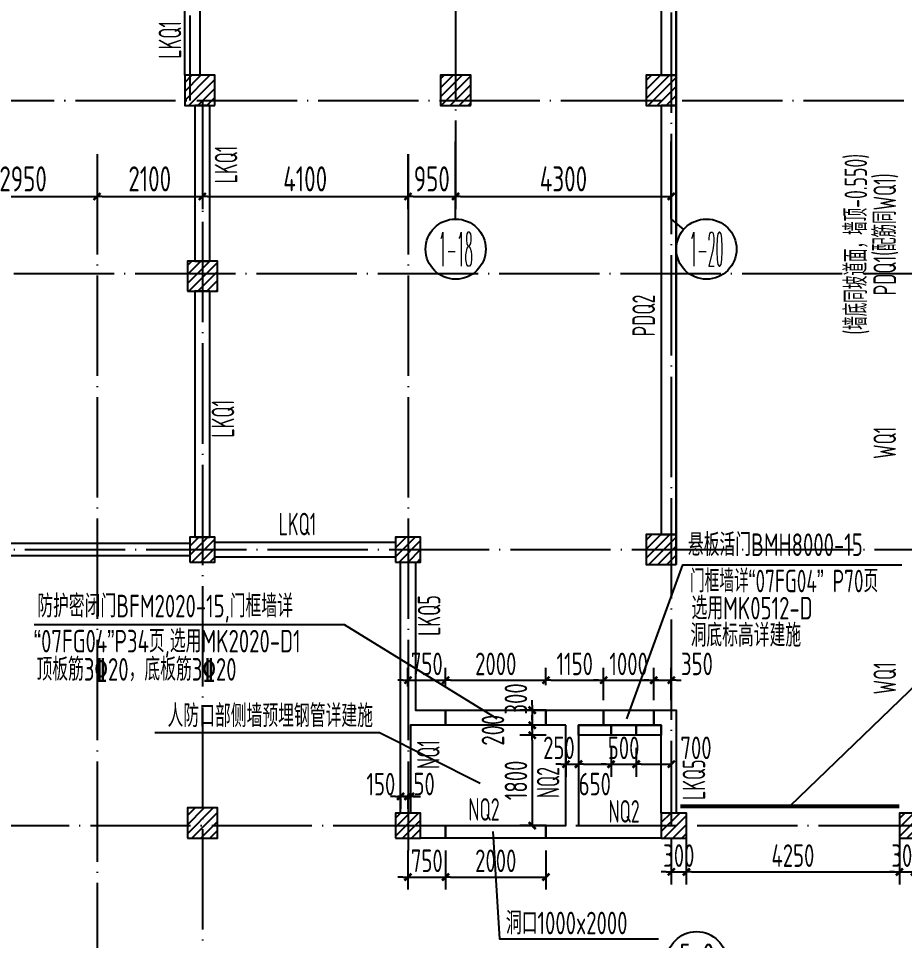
# Model space of a CAD drawing. Header units: millimetres. Extents: x 156735 to 386235, y 467499 to 703525.
# Drawn here: x 341178 to 358848, y 632703 to 651078 of the extents above; entities that cross this region are included whole.
import ezdxf
from ezdxf.enums import TextEntityAlignment as Align

# ---------------------------------------------------------------- set-up
doc = ezdxf.new("R2010")
doc.units = ezdxf.units.MM
doc.header["$LTSCALE"] = 100
doc.header["$PDMODE"] = 35
doc.header["$PDSIZE"] = 200
doc.linetypes.add('3', pattern=[5, 3, -2])
doc.linetypes.add('DOTE', pattern=[2.42, 2, -0.2, 0.02, -0.2])
for name, color, linetype in [('B-TEXT', 7, 'Continuous'), ('COLU', 7, 'Continuous'), ('colu-主楼', 7, 'Continuous'), ('h斜线-主楼', 7, 'Continuous'), ('h斜线-柱', 7, 'Continuous'), ('Q-AXIS', 3, 'Continuous'), ('Q-DIM', 4, 'Continuous'), ('Q-dote', 253, 'DOTE'), ('Q-TEXT', 2, 'Continuous'), ('Q-门框', 6, 'Continuous'), ('WALL', 3, 'Continuous')]:
    doc.layers.add(name, color=color, linetype=linetype)
doc.styles.add('_TCH_AXIS', font='COMPLEX', dxfattribs={"bigfont": 'GBCBIG'})
doc.styles.add('COMPLEX', font='tssdeng.shx', dxfattribs={"width": 0.7, "bigfont": 'tssdchn.shx'})
doc.styles.add('TSSD_Dimension', font='Tssdeng.shx', dxfattribs={"width": 0.7, "bigfont": 'hztxt.shx'})
doc.styles.add('TSSD_REIN', font='Tssdeng.shx', dxfattribs={"width": 0.7, "bigfont": 'hztxt.shx'})
doc.dimstyles.new('TSSD_100_100$0', dxfattribs={"dimtxt": 300, "dimasz": 100, "dimexe": 250, "dimexo": 250, "dimgap": 100, "dimtad": 1, "dimdec": 0, "dimzin": 0, "dimdsep": 46, "dimtxsty": 'TSSD_Dimension', "dimblk": '_tsdbk', "dimblk1": '_tsdbk', "dimblk2": '_tsdbk', "dimsah": 1, "dimcen": 0, "dimclrt": 7, "dimadec": 0, "dimazin": 0, "dimtfac": 1, "dimtdec": 0, "dimtix": 1, "dimtmove": 2, "dimatfit": 3, "dimldrblk": '_tsdbk', "dimfxl": 1, "dimtolj": 1, "dimtzin": 0, "dimarcsym": 0})
pattern_1 = [(45, (-467527.32, -323147.44), (-89.802561, 89.802561), [])]

# ---------------------------------------------------------------- blocks, each defined once
blk = doc.blocks.new('_AXISO')
blk.add_circle((0, 0), 0.5)
at = {"layer": 'B-TEXT', "style": 'COMPLEX', "width": 1.450893}
blk.add_attdef('A', text='', height=0.56, dxfattribs=at).set_placement((0.249375, -0.28), (0.749375, -0.28), align=Align.FIT)
blk = doc.blocks.new('_tsdbk')
blk.add_line((-1, 0), (0, 0))
at = {"const_width": 0.5}
blk.add_lwpolyline([(-0.7, -0.7), (0.7, 0.7)], dxfattribs=at)
blk = doc.blocks.new('*D659')
at = {"layer": 'Defpoints', "color": 0}
for p in [(349896, 648623), (354196, 648623), (354196, 647531)]:
    blk.add_point(p, dxfattribs=at)
at = {"layer": 'Q-AXIS', "color": 0, "lineweight": -2}
for p, q in [((349896, 648373), (349896, 647281)), ((354196, 648373), (354196, 647281)), ((349996, 647531), (354096, 647531))]:
    blk.add_line(p, q, dxfattribs=at)
at = {"layer": 'Q-AXIS', "color": 0, "lineweight": -2, "xscale": 100, "yscale": 100, "zscale": 100, "rotation": 180}
blk.add_blockref('_tsdbk', (349896, 647531), dxfattribs=at)
at = {"layer": 'Q-AXIS', "color": 0, "lineweight": -2, "xscale": 100, "yscale": 100, "zscale": 100}
blk.add_blockref('_tsdbk', (354196, 647531), dxfattribs=at)
at = {"layer": 'Q-AXIS', "color": 7, "insert": (352046, 647881), "char_height": 500, "attachment_point": 5, "style": 'TSSD_Dimension'}
blk.add_mtext('\\A1;4300', dxfattribs=at)
blk = doc.blocks.new('*D661')
at = {"layer": 'Defpoints', "color": 0}
for p in [(342746, 648623), (344846, 648623), (344846, 647531)]:
    blk.add_point(p, dxfattribs=at)
at = {"layer": 'Q-AXIS', "color": 0, "lineweight": -2}
for p, q in [((342746, 648373), (342746, 647281)), ((344846, 648373), (344846, 647281)), ((342846, 647531), (344746, 647531))]:
    blk.add_line(p, q, dxfattribs=at)
at = {"layer": 'Q-AXIS', "color": 0, "lineweight": -2, "xscale": 100, "yscale": 100, "zscale": 100, "rotation": 180}
blk.add_blockref('_tsdbk', (342746, 647531), dxfattribs=at)
at = {"layer": 'Q-AXIS', "color": 0, "lineweight": -2, "xscale": 100, "yscale": 100, "zscale": 100}
blk.add_blockref('_tsdbk', (344846, 647531), dxfattribs=at)
at = {"layer": 'Q-AXIS', "color": 7, "insert": (343796, 647881), "char_height": 500, "attachment_point": 5, "style": 'TSSD_Dimension'}
blk.add_mtext('\\A1;2100', dxfattribs=at)
blk = doc.blocks.new('*D662')
at = {"layer": 'Defpoints', "color": 0}
for p in [(339796, 648623), (342746, 648623), (342746, 647531)]:
    blk.add_point(p, dxfattribs=at)
at = {"layer": 'Q-AXIS', "color": 0, "lineweight": -2}
for p, q in [((339796, 648373), (339796, 647281)), ((342746, 648373), (342746, 647281)), ((339896, 647531), (342646, 647531))]:
    blk.add_line(p, q, dxfattribs=at)
at = {"layer": 'Q-AXIS', "color": 0, "lineweight": -2, "xscale": 100, "yscale": 100, "zscale": 100, "rotation": 180}
blk.add_blockref('_tsdbk', (339796, 647531), dxfattribs=at)
at = {"layer": 'Q-AXIS', "color": 0, "lineweight": -2, "xscale": 100, "yscale": 100, "zscale": 100}
blk.add_blockref('_tsdbk', (342746, 647531), dxfattribs=at)
at = {"layer": 'Q-AXIS', "color": 7, "insert": (341271, 647881), "char_height": 500, "attachment_point": 5, "style": 'TSSD_Dimension'}
blk.add_mtext('\\A1;2950', dxfattribs=at)
blk = doc.blocks.new('*D664')
at = {"layer": 'Defpoints', "color": 0}
for p in [(344846, 648623), (348946, 648623), (348946, 647531)]:
    blk.add_point(p, dxfattribs=at)
at = {"layer": 'Q-AXIS', "color": 0, "lineweight": -2}
for p, q in [((344846, 648373), (344846, 647281)), ((348946, 648373), (348946, 647281)), ((344946, 647531), (348846, 647531))]:
    blk.add_line(p, q, dxfattribs=at)
at = {"layer": 'Q-AXIS', "color": 0, "lineweight": -2, "xscale": 100, "yscale": 100, "zscale": 100, "rotation": 180}
blk.add_blockref('_tsdbk', (344846, 647531), dxfattribs=at)
at = {"layer": 'Q-AXIS', "color": 0, "lineweight": -2, "xscale": 100, "yscale": 100, "zscale": 100}
blk.add_blockref('_tsdbk', (348946, 647531), dxfattribs=at)
at = {"layer": 'Q-AXIS', "color": 7, "insert": (346896, 647881), "char_height": 500, "attachment_point": 5, "style": 'TSSD_Dimension'}
blk.add_mtext('\\A1;4100', dxfattribs=at)
blk = doc.blocks.new('*D665')
at = {"layer": 'Defpoints', "color": 0}
for p in [(348946, 648623), (349896, 648623), (349896, 647531)]:
    blk.add_point(p, dxfattribs=at)
at = {"layer": 'Q-AXIS', "color": 0, "lineweight": -2}
for p, q in [((348946, 648373), (348946, 647281)), ((349896, 648373), (349896, 647281)), ((349046, 647531), (349796, 647531))]:
    blk.add_line(p, q, dxfattribs=at)
at = {"layer": 'Q-AXIS', "color": 0, "lineweight": -2, "xscale": 100, "yscale": 100, "zscale": 100, "rotation": 180}
blk.add_blockref('_tsdbk', (348946, 647531), dxfattribs=at)
at = {"layer": 'Q-AXIS', "color": 0, "lineweight": -2, "xscale": 100, "yscale": 100, "zscale": 100}
blk.add_blockref('_tsdbk', (349896, 647531), dxfattribs=at)
at = {"layer": 'Q-AXIS', "color": 7, "insert": (349421, 647881), "char_height": 500, "attachment_point": 5, "style": 'TSSD_Dimension'}
blk.add_mtext('\\A1;950', dxfattribs=at)
blk = doc.blocks.new('*D935')
at = {"layer": 'Defpoints', "color": 0}
for p in [(349696, 637891), (348946, 637519), (349696, 637519)]:
    blk.add_point(p, dxfattribs=at)
at = {"layer": 'Q-DIM', "color": 0, "lineweight": -2}
for p, q in [((348946, 637769), (348946, 638141)), ((349696, 637769), (349696, 638141)), ((348846, 637891), (348746, 637891)), ((348946, 637891), (349696, 637891)), ((349796, 637891), (349896, 637891))]:
    blk.add_line(p, q, dxfattribs=at)
at = {"layer": 'Q-DIM', "color": 0, "lineweight": -2, "xscale": 100, "yscale": 100, "zscale": 100}
blk.add_blockref('_tsdbk', (348946, 637891), dxfattribs=at)
at = {"layer": 'Q-DIM', "color": 0, "lineweight": -2, "xscale": 100, "yscale": 100, "zscale": 100, "rotation": 180}
blk.add_blockref('_tsdbk', (349696, 637891), dxfattribs=at)
at = {"layer": 'Q-DIM', "color": 7, "insert": (349321, 638216), "char_height": 450, "attachment_point": 5, "style": 'TSSD_Dimension'}
blk.add_mtext('\\A1;750', dxfattribs=at)
blk = doc.blocks.new('*D936')
at = {"layer": 'Defpoints', "color": 0}
for p in [(351696, 637891), (349696, 637519), (351696, 637545)]:
    blk.add_point(p, dxfattribs=at)
at = {"layer": 'Q-DIM', "color": 0, "lineweight": -2}
for p, q in [((349696, 637769), (349696, 638141)), ((351696, 637795), (351696, 638141)), ((349796, 637891), (351596, 637891))]:
    blk.add_line(p, q, dxfattribs=at)
at = {"layer": 'Q-DIM', "color": 0, "lineweight": -2, "xscale": 100, "yscale": 100, "zscale": 100, "rotation": 180}
blk.add_blockref('_tsdbk', (349696, 637891), dxfattribs=at)
at = {"layer": 'Q-DIM', "color": 0, "lineweight": -2, "xscale": 100, "yscale": 100, "zscale": 100}
blk.add_blockref('_tsdbk', (351696, 637891), dxfattribs=at)
at = {"layer": 'Q-DIM', "color": 7, "insert": (350696, 638216), "char_height": 450, "attachment_point": 5, "style": 'TSSD_Dimension'}
blk.add_mtext('\\A1;2000', dxfattribs=at)
blk = doc.blocks.new('*D937')
at = {"layer": 'Defpoints', "color": 0}
for p in [(352846, 637891), (351696, 637545), (352846, 637295)]:
    blk.add_point(p, dxfattribs=at)
at = {"layer": 'Q-DIM', "color": 0, "lineweight": -2}
for p, q in [((351696, 637795), (351696, 638141)), ((352846, 637545), (352846, 638141)), ((351796, 637891), (352746, 637891))]:
    blk.add_line(p, q, dxfattribs=at)
at = {"layer": 'Q-DIM', "color": 0, "lineweight": -2, "xscale": 100, "yscale": 100, "zscale": 100, "rotation": 180}
blk.add_blockref('_tsdbk', (351696, 637891), dxfattribs=at)
at = {"layer": 'Q-DIM', "color": 0, "lineweight": -2, "xscale": 100, "yscale": 100, "zscale": 100}
blk.add_blockref('_tsdbk', (352846, 637891), dxfattribs=at)
at = {"layer": 'Q-DIM', "color": 7, "insert": (352271, 638216), "char_height": 450, "attachment_point": 5, "style": 'TSSD_Dimension'}
blk.add_mtext('\\A1;1150', dxfattribs=at)
blk = doc.blocks.new('*D938')
at = {"layer": 'Defpoints', "color": 0}
for p in [(353846, 637891), (352846, 637245), (353846, 637245)]:
    blk.add_point(p, dxfattribs=at)
at = {"layer": 'Q-DIM', "color": 0, "lineweight": -2}
for p, q in [((352846, 637495), (352846, 638141)), ((353846, 637495), (353846, 638141)), ((352746, 637891), (352646, 637891)), ((352846, 637891), (353846, 637891)), ((353946, 637891), (354046, 637891))]:
    blk.add_line(p, q, dxfattribs=at)
at = {"layer": 'Q-DIM', "color": 0, "lineweight": -2, "xscale": 100, "yscale": 100, "zscale": 100}
blk.add_blockref('_tsdbk', (352846, 637891), dxfattribs=at)
at = {"layer": 'Q-DIM', "color": 0, "lineweight": -2, "xscale": 100, "yscale": 100, "zscale": 100, "rotation": 180}
blk.add_blockref('_tsdbk', (353846, 637891), dxfattribs=at)
at = {"layer": 'Q-DIM', "color": 7, "insert": (353346, 638216), "char_height": 450, "attachment_point": 5, "style": 'TSSD_Dimension'}
blk.add_mtext('\\A1;1000', dxfattribs=at)
blk = doc.blocks.new('*D939')
at = {"layer": 'Defpoints', "color": 0}
for p in [(354196, 637891), (353846, 637245), (354196, 637245)]:
    blk.add_point(p, dxfattribs=at)
at = {"layer": 'Q-DIM', "color": 0, "lineweight": -2}
for p, q in [((353846, 637495), (353846, 638141)), ((354196, 637495), (354196, 638141)), ((353746, 637891), (353646, 637891)), ((353846, 637891), (354196, 637891)), ((354296, 637891), (354396, 637891))]:
    blk.add_line(p, q, dxfattribs=at)
at = {"layer": 'Q-DIM', "color": 0, "lineweight": -2, "xscale": 100, "yscale": 100, "zscale": 100}
blk.add_blockref('_tsdbk', (353846, 637891), dxfattribs=at)
at = {"layer": 'Q-DIM', "color": 0, "lineweight": -2, "xscale": 100, "yscale": 100, "zscale": 100, "rotation": 180}
blk.add_blockref('_tsdbk', (354196, 637891), dxfattribs=at)
at = {"layer": 'Q-DIM', "color": 7, "insert": (354708, 638216), "char_height": 450, "attachment_point": 5, "style": 'TSSD_Dimension'}
blk.add_mtext('\\A1;350', dxfattribs=at)
blk = doc.blocks.new('*D940')
at = {"layer": 'Defpoints', "color": 0}
for p in [(352096, 636764), (352346, 636764), (352346, 636218)]:
    blk.add_point(p, dxfattribs=at)
at = {"layer": 'Q-DIM', "color": 0, "lineweight": -2}
for p, q in [((352096, 636514), (352096, 635968)), ((352346, 636514), (352346, 635968)), ((351996, 636218), (351896, 636218)), ((352096, 636218), (352346, 636218)), ((352446, 636218), (352546, 636218))]:
    blk.add_line(p, q, dxfattribs=at)
at = {"layer": 'Q-DIM', "color": 0, "lineweight": -2, "xscale": 100, "yscale": 100, "zscale": 100}
blk.add_blockref('_tsdbk', (352096, 636218), dxfattribs=at)
at = {"layer": 'Q-DIM', "color": 0, "lineweight": -2, "xscale": 100, "yscale": 100, "zscale": 100, "rotation": 180}
blk.add_blockref('_tsdbk', (352346, 636218), dxfattribs=at)
at = {"layer": 'Q-DIM', "color": 7, "insert": (351956, 636543), "char_height": 450, "attachment_point": 5, "style": 'TSSD_Dimension'}
blk.add_mtext('\\A1;250', dxfattribs=at)
blk = doc.blocks.new('*D941')
at = {"layer": 'Defpoints', "color": 0}
for p in [(352346, 636764), (352996, 636795), (352996, 636218)]:
    blk.add_point(p, dxfattribs=at)
at = {"layer": 'Q-DIM', "color": 0, "lineweight": -2}
for p, q in [((352996, 636545), (352996, 635968)), ((352346, 636514), (352346, 635968)), ((352446, 636218), (352896, 636218))]:
    blk.add_line(p, q, dxfattribs=at)
at = {"layer": 'Q-DIM', "color": 0, "lineweight": -2, "xscale": 100, "yscale": 100, "zscale": 100, "rotation": 180}
blk.add_blockref('_tsdbk', (352346, 636218), dxfattribs=at)
at = {"layer": 'Q-DIM', "color": 0, "lineweight": -2, "xscale": 100, "yscale": 100, "zscale": 100}
blk.add_blockref('_tsdbk', (352996, 636218), dxfattribs=at)
at = {"layer": 'Q-DIM', "color": 7, "insert": (352671, 635821), "char_height": 450, "attachment_point": 5, "style": 'TSSD_Dimension'}
blk.add_mtext('\\A1;650', dxfattribs=at)
blk = doc.blocks.new('*D942')
at = {"layer": 'Defpoints', "color": 0}
for p in [(352996, 636795), (353496, 636795), (353496, 636218)]:
    blk.add_point(p, dxfattribs=at)
at = {"layer": 'Q-DIM', "color": 0, "lineweight": -2}
for p, q in [((352996, 636545), (352996, 635968)), ((353496, 636545), (353496, 635968)), ((352896, 636218), (352796, 636218)), ((352996, 636218), (353496, 636218)), ((353596, 636218), (353696, 636218))]:
    blk.add_line(p, q, dxfattribs=at)
at = {"layer": 'Q-DIM', "color": 0, "lineweight": -2, "xscale": 100, "yscale": 100, "zscale": 100}
blk.add_blockref('_tsdbk', (352996, 636218), dxfattribs=at)
at = {"layer": 'Q-DIM', "color": 0, "lineweight": -2, "xscale": 100, "yscale": 100, "zscale": 100, "rotation": 180}
blk.add_blockref('_tsdbk', (353496, 636218), dxfattribs=at)
at = {"layer": 'Q-DIM', "color": 7, "insert": (353246, 636543), "char_height": 450, "attachment_point": 5, "style": 'TSSD_Dimension'}
blk.add_mtext('\\A1;500', dxfattribs=at)
blk = doc.blocks.new('*D943')
at = {"layer": 'Defpoints', "color": 0}
for p in [(353496, 636795), (354196, 636795), (354196, 636218)]:
    blk.add_point(p, dxfattribs=at)
at = {"layer": 'Q-DIM', "color": 0, "lineweight": -2}
for p, q in [((353496, 636545), (353496, 635968)), ((354196, 636545), (354196, 635968)), ((353596, 636218), (354096, 636218))]:
    blk.add_line(p, q, dxfattribs=at)
at = {"layer": 'Q-DIM', "color": 0, "lineweight": -2, "xscale": 100, "yscale": 100, "zscale": 100, "rotation": 180}
blk.add_blockref('_tsdbk', (353496, 636218), dxfattribs=at)
at = {"layer": 'Q-DIM', "color": 0, "lineweight": -2, "xscale": 100, "yscale": 100, "zscale": 100}
blk.add_blockref('_tsdbk', (354196, 636218), dxfattribs=at)
at = {"layer": 'Q-DIM', "color": 7, "insert": (354689, 636543), "char_height": 450, "attachment_point": 5, "style": 'TSSD_Dimension'}
blk.add_mtext('\\A1;700', dxfattribs=at)
blk = doc.blocks.new('*D944')
at = {"layer": 'Defpoints', "color": 0}
for p in [(348946, 634745), (349696, 634745), (349696, 633968)]:
    blk.add_point(p, dxfattribs=at)
at = {"layer": 'Q-DIM', "color": 0, "lineweight": -2}
for p, q in [((348946, 634495), (348946, 633718)), ((349696, 634495), (349696, 633718)), ((348846, 633968), (348746, 633968)), ((348946, 633968), (349696, 633968)), ((349796, 633968), (349896, 633968))]:
    blk.add_line(p, q, dxfattribs=at)
at = {"layer": 'Q-DIM', "color": 0, "lineweight": -2, "xscale": 100, "yscale": 100, "zscale": 100}
blk.add_blockref('_tsdbk', (348946, 633968), dxfattribs=at)
at = {"layer": 'Q-DIM', "color": 0, "lineweight": -2, "xscale": 100, "yscale": 100, "zscale": 100, "rotation": 180}
blk.add_blockref('_tsdbk', (349696, 633968), dxfattribs=at)
at = {"layer": 'Q-DIM', "color": 7, "insert": (349321, 634293), "char_height": 450, "attachment_point": 5, "style": 'TSSD_Dimension'}
blk.add_mtext('\\A1;750', dxfattribs=at)
blk = doc.blocks.new('*D945')
at = {"layer": 'Defpoints', "color": 0}
for p in [(349696, 634745), (351696, 634745), (351696, 633968)]:
    blk.add_point(p, dxfattribs=at)
at = {"layer": 'Q-DIM', "color": 0, "lineweight": -2}
for p, q in [((349696, 634495), (349696, 633718)), ((351696, 634495), (351696, 633718)), ((349796, 633968), (351596, 633968))]:
    blk.add_line(p, q, dxfattribs=at)
at = {"layer": 'Q-DIM', "color": 0, "lineweight": -2, "xscale": 100, "yscale": 100, "zscale": 100, "rotation": 180}
blk.add_blockref('_tsdbk', (349696, 633968), dxfattribs=at)
at = {"layer": 'Q-DIM', "color": 0, "lineweight": -2, "xscale": 100, "yscale": 100, "zscale": 100}
blk.add_blockref('_tsdbk', (351696, 633968), dxfattribs=at)
at = {"layer": 'Q-DIM', "color": 7, "insert": (350696, 634293), "char_height": 450, "attachment_point": 5, "style": 'TSSD_Dimension'}
blk.add_mtext('\\A1;2000', dxfattribs=at)
blk = doc.blocks.new('*D951')
at = {"layer": 'Defpoints', "color": 0}
for p in [(354196, 634995), (354496, 634995), (354496, 634071)]:
    blk.add_point(p, dxfattribs=at)
at = {"layer": 'Q-DIM', "color": 0, "lineweight": -2}
for p, q in [((354196, 634745), (354196, 633821)), ((354496, 634745), (354496, 633821)), ((354096, 634071), (353996, 634071)), ((354196, 634071), (354496, 634071)), ((354596, 634071), (354696, 634071))]:
    blk.add_line(p, q, dxfattribs=at)
at = {"layer": 'Q-DIM', "color": 0, "lineweight": -2, "xscale": 100, "yscale": 100, "zscale": 100}
blk.add_blockref('_tsdbk', (354196, 634071), dxfattribs=at)
at = {"layer": 'Q-DIM', "color": 0, "lineweight": -2, "xscale": 100, "yscale": 100, "zscale": 100, "rotation": 180}
blk.add_blockref('_tsdbk', (354496, 634071), dxfattribs=at)
at = {"layer": 'Q-DIM', "color": 7, "insert": (354346, 634396), "char_height": 450, "attachment_point": 5, "style": 'TSSD_Dimension'}
blk.add_mtext('\\A1;300', dxfattribs=at)
blk = doc.blocks.new('*D952')
at = {"layer": 'Defpoints', "color": 0}
for p in [(354496, 634995), (358746, 634995), (358746, 634071)]:
    blk.add_point(p, dxfattribs=at)
at = {"layer": 'Q-DIM', "color": 0, "lineweight": -2}
for p, q in [((354496, 634745), (354496, 633821)), ((358746, 634745), (358746, 633821)), ((354596, 634071), (358646, 634071))]:
    blk.add_line(p, q, dxfattribs=at)
at = {"layer": 'Q-DIM', "color": 0, "lineweight": -2, "xscale": 100, "yscale": 100, "zscale": 100, "rotation": 180}
blk.add_blockref('_tsdbk', (354496, 634071), dxfattribs=at)
at = {"layer": 'Q-DIM', "color": 0, "lineweight": -2, "xscale": 100, "yscale": 100, "zscale": 100}
blk.add_blockref('_tsdbk', (358746, 634071), dxfattribs=at)
at = {"layer": 'Q-DIM', "color": 7, "insert": (356621, 634396), "char_height": 450, "attachment_point": 5, "style": 'TSSD_Dimension'}
blk.add_mtext('\\A1;4250', dxfattribs=at)
blk = doc.blocks.new('*D953')
at = {"layer": 'Defpoints', "color": 0}
for p in [(358746, 634995), (359046, 634995), (359046, 634071)]:
    blk.add_point(p, dxfattribs=at)
at = {"layer": 'Q-DIM', "color": 0, "lineweight": -2}
for p, q in [((358746, 634745), (358746, 633821)), ((359046, 634745), (359046, 633821)), ((358646, 634071), (358546, 634071)), ((358746, 634071), (359046, 634071)), ((359146, 634071), (359246, 634071))]:
    blk.add_line(p, q, dxfattribs=at)
at = {"layer": 'Q-DIM', "color": 0, "lineweight": -2, "xscale": 100, "yscale": 100, "zscale": 100}
blk.add_blockref('_tsdbk', (358746, 634071), dxfattribs=at)
at = {"layer": 'Q-DIM', "color": 0, "lineweight": -2, "xscale": 100, "yscale": 100, "zscale": 100, "rotation": 180}
blk.add_blockref('_tsdbk', (359046, 634071), dxfattribs=at)
at = {"layer": 'Q-DIM', "color": 7, "insert": (358896, 634396), "char_height": 450, "attachment_point": 5, "style": 'TSSD_Dimension'}
blk.add_mtext('\\A1;300', dxfattribs=at)
blk = doc.blocks.new('*D961')
at = {"layer": 'Defpoints', "color": 0}
for p in [(351948, 637295), (351423, 636995), (351948, 636995)]:
    blk.add_point(p, dxfattribs=at)
at = {"layer": 'Q-DIM', "color": 0, "lineweight": -2}
for p, q in [((351423, 637395), (351423, 637495)), ((351698, 637295), (351173, 637295)), ((351423, 637295), (351423, 636995)), ((351698, 636995), (351173, 636995)), ((351423, 636895), (351423, 636795))]:
    blk.add_line(p, q, dxfattribs=at)
at = {"layer": 'Q-DIM', "color": 0, "lineweight": -2, "xscale": 100, "yscale": 100, "zscale": 100}
for p, rotation in [((351423, 637295), 270), ((351423, 636995), 90)]:
    blk.add_blockref('_tsdbk', p, dxfattribs=dict(at, rotation=rotation))
at = {"layer": 'Q-DIM', "color": 7, "insert": (351098, 637518), "char_height": 450, "attachment_point": 5, "rotation": 90, "style": 'TSSD_Dimension'}
blk.add_mtext('\\A1;300', dxfattribs=at)
blk = doc.blocks.new('*D962')
at = {"layer": 'Defpoints', "color": 0}
for p in [(351948, 636995), (351423, 636795), (351948, 636795)]:
    blk.add_point(p, dxfattribs=at)
at = {"layer": 'Q-DIM', "color": 0, "lineweight": -2}
for p, q in [((351423, 637095), (351423, 637195)), ((351698, 636995), (351173, 636995)), ((351423, 636995), (351423, 636795)), ((351698, 636795), (351173, 636795)), ((351423, 636695), (351423, 636595))]:
    blk.add_line(p, q, dxfattribs=at)
at = {"layer": 'Q-DIM', "color": 0, "lineweight": -2, "xscale": 100, "yscale": 100, "zscale": 100}
for p, rotation in [((351423, 636995), 270), ((351423, 636795), 90)]:
    blk.add_blockref('_tsdbk', p, dxfattribs=dict(at, rotation=rotation))
at = {"layer": 'Q-DIM', "color": 7, "insert": (350640, 636895), "char_height": 450, "attachment_point": 5, "rotation": 90, "style": 'TSSD_Dimension'}
blk.add_mtext('\\A1;200', dxfattribs=at)
blk = doc.blocks.new('*D963')
at = {"layer": 'Defpoints', "color": 0}
for p in [(351948, 636795), (351423, 634995), (351948, 634995)]:
    blk.add_point(p, dxfattribs=at)
at = {"layer": 'Q-DIM', "color": 0, "lineweight": -2}
for p, q in [((351698, 636795), (351173, 636795)), ((351423, 636695), (351423, 635095)), ((351698, 634995), (351173, 634995))]:
    blk.add_line(p, q, dxfattribs=at)
at = {"layer": 'Q-DIM', "color": 0, "lineweight": -2, "xscale": 100, "yscale": 100, "zscale": 100}
for p, rotation in [((351423, 636795), 90), ((351423, 634995), 270)]:
    blk.add_blockref('_tsdbk', p, dxfattribs=dict(at, rotation=rotation))
at = {"layer": 'Q-DIM', "color": 7, "insert": (351098, 635895), "char_height": 450, "attachment_point": 5, "rotation": 90, "style": 'TSSD_Dimension'}
blk.add_mtext('\\A1;1800', dxfattribs=at)
blk = doc.blocks.new('*D966')
at = {"layer": 'Defpoints', "color": 0}
for p in [(348796, 635863), (348946, 635863), (348796, 635575)]:
    blk.add_point(p, dxfattribs=at)
at = {"layer": 'Q-DIM', "color": 0, "lineweight": -2}
for p, q in [((348796, 635613), (348796, 635325)), ((348946, 635613), (348946, 635325)), ((348696, 635575), (348596, 635575)), ((348946, 635575), (348796, 635575)), ((349046, 635575), (349146, 635575))]:
    blk.add_line(p, q, dxfattribs=at)
at = {"layer": 'Q-DIM', "color": 0, "lineweight": -2, "xscale": 100, "yscale": 100, "zscale": 100}
blk.add_blockref('_tsdbk', (348796, 635575), dxfattribs=at)
at = {"layer": 'Q-DIM', "color": 0, "lineweight": -2, "xscale": 100, "yscale": 100, "zscale": 100, "rotation": 180}
blk.add_blockref('_tsdbk', (348946, 635575), dxfattribs=at)
at = {"layer": 'Q-DIM', "color": 7, "insert": (348405, 635819), "char_height": 450, "attachment_point": 5, "style": 'TSSD_Dimension'}
blk.add_mtext('\\A1;150', dxfattribs=at)
blk = doc.blocks.new('*D967')
at = {"layer": 'Defpoints', "color": 0}
for p in [(348946, 635863), (348996, 635863), (348996, 635575)]:
    blk.add_point(p, dxfattribs=at)
at = {"layer": 'Q-DIM', "color": 0, "lineweight": -2}
for p, q in [((348946, 635613), (348946, 635325)), ((348996, 635613), (348996, 635325)), ((348846, 635575), (348746, 635575)), ((348946, 635575), (348996, 635575)), ((349096, 635575), (349196, 635575))]:
    blk.add_line(p, q, dxfattribs=at)
at = {"layer": 'Q-DIM', "color": 0, "lineweight": -2, "xscale": 100, "yscale": 100, "zscale": 100}
blk.add_blockref('_tsdbk', (348946, 635575), dxfattribs=at)
at = {"layer": 'Q-DIM', "color": 0, "lineweight": -2, "xscale": 100, "yscale": 100, "zscale": 100, "rotation": 180}
blk.add_blockref('_tsdbk', (348996, 635575), dxfattribs=at)
at = {"layer": 'Q-DIM', "color": 7, "insert": (349268, 635822), "char_height": 450, "attachment_point": 5, "style": 'TSSD_Dimension'}
blk.add_mtext('\\A1;50', dxfattribs=at)

msp = doc.modelspace()

# ---------------------------------------------------------------- hatches: boundary and pattern name
at = {"layer": 'h斜线-主楼'}
h = msp.add_hatch(dxfattribs=at)
h.set_pattern_fill('ANSI31', color=256, scale=40, style=0)
h.set_pattern_definition(pattern_1)
h.paths.add_polyline_path([(345096.5, 649344.7), (345096.5, 649944.7), (344496.5, 649944.7), (344496.5, 649344.7)])
h = msp.add_hatch(dxfattribs=at)
h.set_pattern_fill('ANSI31', color=256, scale=40, style=0)
h.set_pattern_definition(pattern_1)
h.paths.add_polyline_path([(350196.5, 649344.7), (350196.5, 649944.7), (349596.5, 649944.7), (349596.5, 649344.7)])
h = msp.add_hatch(dxfattribs=at)
h.set_pattern_fill('ANSI31', color=256, scale=40, style=0)
h.set_pattern_definition(pattern_1)
h.paths.add_polyline_path([(354296.5, 649344.7), (354296.5, 649944.7), (353696.5, 649944.7), (353696.5, 649344.7)])
at = {"layer": 'h斜线-柱'}
h = msp.add_hatch(dxfattribs=at)
h.set_pattern_fill('ANSI31', color=256, scale=40, style=0)
h.set_pattern_definition([(45, (-443527.32, -329247.44), (-89.802561, 89.802561), [])])
h.paths.add_polyline_path([(344546.5, 645644.7), (345146.5, 645644.7), (345146.5, 646244.7), (344546.5, 646244.7)])
h = msp.add_hatch(dxfattribs=at)
h.set_pattern_fill('ANSI31', color=256, scale=40, style=0)
h.set_pattern_definition(pattern_1)
h.paths.add_polyline_path([(344596.5, 640244.7), (345096.5, 640244.7), (345096.5, 640744.7), (344596.5, 640744.7)])
h = msp.add_hatch(dxfattribs=at)
h.set_pattern_fill('ANSI31', color=256, scale=40, style=0)
h.set_pattern_definition(pattern_1)
h.paths.add_polyline_path([(348696.5, 640244.7), (349196.5, 640244.7), (349196.5, 640744.7), (348696.5, 640744.7)])
h = msp.add_hatch(dxfattribs=at)
h.set_pattern_fill('ANSI31', color=256, scale=40, style=0)
h.set_pattern_definition(pattern_1)
h.paths.add_polyline_path([(354296.5, 640194.7), (354296.5, 640794.7), (353696.5, 640794.7), (353696.5, 640194.7)])
h = msp.add_hatch(dxfattribs=at)
h.set_pattern_fill('ANSI31', color=256, scale=40, style=0)
h.set_pattern_definition([(45, (-443527.32, -323147.44), (-89.802561, 89.802561), [])])
h.paths.add_polyline_path([(344546.5, 634744.7), (345146.5, 634744.7), (345146.5, 635344.7), (344546.5, 635344.7)])
h = msp.add_hatch(dxfattribs=at)
h.set_pattern_fill('ANSI31', color=256, scale=40, style=0)
h.set_pattern_definition(pattern_1)
h.paths.add_polyline_path([(348696.5, 634744.7), (349196.5, 634744.7), (349196.5, 635244.7), (348696.5, 635244.7)])
h = msp.add_hatch(dxfattribs=at)
h.set_pattern_fill('ANSI31', color=256, scale=40, style=0)
h.set_pattern_definition(pattern_1)
h.paths.add_polyline_path([(353996.5, 634744.7), (354496.5, 634744.7), (354496.5, 635244.7), (353996.5, 635244.7)])
h = msp.add_hatch(dxfattribs=at)
h.set_pattern_fill('ANSI31', color=256, scale=40, style=0)
h.set_pattern_definition(pattern_1)
h.paths.add_polyline_path([(358746.5, 634744.7), (359246.5, 634744.7), (359246.5, 635244.7), (358746.5, 635244.7)])

# ---------------------------------------------------------------- linework, layer by layer
at = {"color": 3, "lineweight": 30}
msp.add_lwpolyline([(354296.5, 661044.7), (354296.5, 640194.7)], dxfattribs=at)
at = {"layer": 'COLU'}
for points in [[(344546.5, 645644.7), (345146.5, 645644.7), (345146.5, 646244.7), (344546.5, 646244.7)], [(344596.5, 640244.7), (345096.5, 640244.7), (345096.5, 640744.7), (344596.5, 640744.7)], [(348696.5, 640244.7), (349196.5, 640244.7), (349196.5, 640744.7), (348696.5, 640744.7)], [(354296.5, 640194.7), (354296.5, 640794.7), (353696.5, 640794.7), (353696.5, 640194.7)], [(344546.5, 634744.7), (345146.5, 634744.7), (345146.5, 635344.7), (344546.5, 635344.7)], [(348696.5, 634744.7), (349196.5, 634744.7), (349196.5, 635244.7), (348696.5, 635244.7)], [(353996.5, 634744.7), (354496.5, 634744.7), (354496.5, 635244.7), (353996.5, 635244.7)], [(358746.5, 634744.7), (359246.5, 634744.7), (359246.5, 635244.7), (358746.5, 635244.7)]]:
    msp.add_lwpolyline(points, close=True, dxfattribs=at)
at = {"layer": 'colu-主楼'}
for points in [[(345096.5, 649344.7), (345096.5, 649944.7), (344496.5, 649944.7), (344496.5, 649344.7)], [(350196.5, 649344.7), (350196.5, 649944.7), (349596.5, 649944.7), (349596.5, 649344.7)], [(354296.5, 649344.7), (354296.5, 649944.7), (353696.5, 649944.7), (353696.5, 649344.7)]]:
    msp.add_lwpolyline(points, close=True, dxfattribs=at)
at = {"layer": 'Q-AXIS'}
for p, q in [((349896.5, 647081.7), (349896.5, 648623.3)), ((354196.5, 647081.7), (354196.5, 648623.3)), ((354196.5, 647081.7), (354440.9, 646872.1))]:
    msp.add_line(p, q, dxfattribs=at)
at = {"layer": 'Q-dote', "ltscale": 10}
for p, q in [((354196.5, 677819.9), (354196.5, 634994.7)), ((344596.5, 672917.5), (344596.5, 649444.7)), ((349896.5, 661144.7), (349896.5, 648373.3)), ((301173.2, 649444.7), (366857.1, 649444.7)), ((301173.2, 649444.7), (366857.1, 649444.7)), ((344846.5, 649444.7), (344846.5, 606494.7)), ((342746.5, 648373.3), (342746.5, 617994.7)), ((348946.5, 648373.3), (348946.5, 634494.7)), ((191046.5, 645994.7), (366607.1, 645994.7)), ((191267.2, 640494.7), (366607.1, 640494.7)), ((236131.7, 634994.7), (366607.1, 634994.7))]:
    msp.add_line(p, q, dxfattribs=at)
at = {"layer": 'Q-TEXT'}
msp.add_line((359704.7, 638412.4), (356559.7, 635378.2), dxfattribs=at)
for points in [[(353311.4, 637120.2), (354425.3, 640192.9), (358790.5, 640192.9)], [(341489, 638998), (347671.6, 638998), (350715.4, 637130.6)], [(353943.9, 632731), (350774.2, 632731), (350645.4, 634873.6)]]:
    msp.add_lwpolyline(points, dxfattribs=at)
at = {"layer": 'Q-TEXT', "color": 3}
msp.add_lwpolyline([(350388.3, 635832.4), (348375, 636843.9), (343895.8, 636843.9)], dxfattribs=at)
at = {"layer": 'Q-TEXT', "linetype": '3', "const_width": 80}
msp.add_lwpolyline([(358743.5, 635378.2), (354375.8, 635378.2)], dxfattribs=at)
at = {"layer": 'Q-门框'}
for points in [[(349696.5, 637294.7), (351696.5, 637294.7), (351696.5, 636994.7), (349696.5, 636994.7)], [(352846.5, 637294.7), (353846.5, 637294.7), (353846.5, 636994.7), (352846.5, 636994.7)], [(352996.5, 636994.7), (353496.5, 636994.7), (353496.5, 636794.7), (352996.5, 636794.7)], [(349696.5, 634994.7), (351696.5, 634994.7), (351696.5, 634744.7), (349696.5, 634744.7)]]:
    msp.add_lwpolyline(points, close=True, dxfattribs=at)
at = {"layer": 'WALL'}
for points in [[(354296.5, 655944.7), (353996.5, 655944.7), (353996.5, 649944.7), (354296.5, 649944.7)], [(344996.5, 649344.7), (344696.5, 649344.7), (344696.5, 646244.7), (344996.5, 646244.7)], [(354296.5, 649344.7), (353996.5, 649344.7), (353996.5, 640794.7), (354296.5, 640794.7)], [(344996.5, 645644.7), (344696.5, 645644.7), (344696.5, 640744.7), (344996.5, 640744.7)], [(337146.5, 640619.7), (344596.5, 640619.7), (344596.5, 640369.7), (337146.5, 640369.7)], [(345096.5, 640644.7), (348696.5, 640644.7), (348696.5, 640344.7), (345096.5, 640344.7)], [(348796.5, 640244.7), (349096.5, 640244.7), (349096.5, 637294.7), (349696.5, 637294.7), (349696.5, 636994.7), (348996.5, 636994.7), (348996.5, 635244.7), (348796.5, 635244.7)], [(352096.5, 636994.7), (351696.5, 636994.7), (351696.5, 637294.7), (352846.5, 637294.7), (352846.5, 636994.7), (352346.5, 636994.7), (352346.5, 634994.7), (353996.5, 634994.7), (353996.5, 634744.7), (351696.5, 634744.7), (351696.5, 634994.7), (352096.5, 634994.7)], [(352996.5, 636794.7), (352346.5, 636794.7), (352346.5, 636994.7), (352996.5, 636994.7)], [(353496.5, 636994.7), (353996.5, 636994.7), (353996.5, 636794.7), (353496.5, 636794.7)]]:
    msp.add_lwpolyline(points, close=True, dxfattribs=at)
for points in [[(343546.5, 652044.7), (344796.5, 652044.7), (344796.5, 649944.7), (344496.5, 649944.7), (344496.5, 651744.7), (343546.5, 651744.7), (343546.5, 652044.7)], [(353996.5, 636994.7), (353846.5, 636994.7), (353846.5, 637294.7), (354296.5, 637294.7), (354296.5, 635244.7), (353996.5, 635244.7), (353996.5, 636994.7)], [(349696.5, 634744.7), (349196.5, 634744.7), (349196.5, 634994.7), (349696.5, 634994.7), (349696.5, 634744.7)]]:
    msp.add_lwpolyline(points, dxfattribs=at)

# ---------------------------------------------------------------- block references
at = {"layer": 'Q-AXIS'}
ref = msp.add_blockref('_AXISO', (349896.5, 646481.7), dxfattribs=dict(at, xscale=1199.999999999998, yscale=1200, zscale=1200, rotation=359.9996457873818))
ref.add_attrib('A', '1-18', dxfattribs={"color": 7, "height": 678.82, "rotation": 359.99965, "style": '_TCH_AXIS', "width": 0.3}).set_placement((349557.1, 646142.3), (350235.9, 646142.3), align=Align.FIT)
ref = msp.add_blockref('_AXISO', (354896.5, 646481.7), dxfattribs=dict(at, xscale=1199.999999999998, yscale=1200, zscale=1200, rotation=359.9996457873818))
ref.add_attrib('A', '1-20', dxfattribs={"color": 7, "height": 678.82, "rotation": 359.99965, "style": '_TCH_AXIS', "width": 0.28}).set_placement((354557.1, 646142.3), (355235.9, 646142.3), align=Align.FIT)
ref = msp.add_blockref('_AXISO', (354701.4, 632282.5), dxfattribs=dict(at, xscale=1199.999999999969, yscale=1200, zscale=1200, rotation=359.9996457873763))
ref.add_attrib('A', 'E-2', dxfattribs={"color": 7, "height": 678.82, "rotation": 359.99965, "style": '_TCH_AXIS', "width": 0.344262}).set_placement((354362, 631943.1), (355040.8, 631943.1), align=Align.FIT)

# ---------------------------------------------------------------- texts
at = {"layer": 'Q-TEXT', "style": 'TSSD_REIN', "width": 0.6}
for s, rotation, p in [('LKQ1', 90, (344423.8, 650274.8)), ('LKQ1', 90, (345542.4, 647790.6)), ('(墙底同坡道面，墙顶-0.550)', 90, (358100.8, 644777.5)), ('PDQ1(配筋同WQ1)', 90, (358677.3, 645558.9)), ('PDQ2', 90, (353870.6, 644739.9)), ('LKQ1', 90, (345481.3, 642724.2)), ('WQ1', 90, (358677.3, 642301.1)), ('LKQ1', 360, (346365.4, 640778)), ('LKQ5', 90, (349591.6, 638774.3)), ('WQ1', 90, (358677.3, 637608.4)), ('NQ1', 90, (349576, 636122.1)), ('LKQ5', 90, (354872.8, 635502.9)), ('NQ2', 90, (351964.7, 635539.6)), ('NQ2', 360, (350150.3, 635090.9)), ('NQ2', 360, (352943.3, 635052.5))]:
    msp.add_text(s, height=450, rotation=rotation, dxfattribs=at).set_placement(p)
at = {"layer": 'Q-TEXT', "style": 'TSSD_REIN'}
for s, width, p in [('悬板活门BMH8000-15', 0.7, (354526.6, 640366.3)), ('门框墙详“07FG04” P70页', 0.65, (354569.4, 639642.6)), ('防护密闭门BFM2020-15,门框墙详', 0.7, (341553.5, 639143.8)), ('选用MK0512-D', 0.7, (354599.7, 639101.2)), ('“07FG04”P34页,选用MK2020-D1', 0.7, (341483, 638444.2)), ('洞底标高详建施', 0.7, (354580.5, 638560.3)), ('顶板筋3%%13220，底板筋3%%13220', 0.7, (341537.4, 637881.9)), ('洞口1000x2000', 0.7, (350898, 632827.6))]:
    msp.add_text(s, height=450, dxfattribs=dict(at, width=width)).set_placement(p)
at = {"layer": 'Q-TEXT', "color": 3, "style": 'TSSD_REIN', "width": 0.7}
msp.add_text('人防口部侧墙预埋钢管详建施', height=450, dxfattribs=at).set_placement((344152.1, 636956.1))

# ---------------------------------------------------------------- dimensions: what is measured, and where the dimension line sits
at = {"layer": 'Q-AXIS'}
for base, p1, p2, picture, middle in [((342746.5, 647530.9), (339796.5, 648623.3), (342746.5, 648623.3), '*D662', (341271.5, 647880.9)), ((344846.5, 647530.9), (342746.5, 648623.3), (344846.5, 648623.3), '*D661', (343796.5, 647880.9)), ((348946.5, 647530.9), (344846.5, 648623.3), (348946.5, 648623.3), '*D664', (346896.5, 647880.9)), ((349896.5, 647530.9), (348946.5, 648623.3), (349896.5, 648623.3), '*D665', (349421.5, 647880.9)), ((354196.5, 647530.9), (349896.5, 648623.3), (354196.5, 648623.3), '*D659', (352046.5, 647880.9))]:
    dim = msp.add_linear_dim(base=base, p1=p1, p2=p2, dimstyle='TSSD_100_100$0', override={"dimtxt": 500}, dxfattribs=at)
    dim.commit()
    dim.dimension.update_dxf_attribs({"geometry": picture, "text_midpoint": middle})
at = {"layer": 'Q-DIM'}
for base, p1, p2, picture, middle in [((349696.5, 637890.5), (348946.5, 637519), (349696.5, 637519), '*D935', (349321.5, 638215.5)), ((351696.5, 637890.5), (349696.5, 637519), (351696.5, 637544.7), '*D936', (350696.5, 638215.5)), ((352846.5, 637890.5), (351696.5, 637544.7), (352846.5, 637294.7), '*D937', (352271.5, 638215.5)), ((353846.5, 637890.5), (352846.5, 637244.7), (353846.5, 637244.7), '*D938', (353346.5, 638215.5)), ((353496.5, 636217.9), (352996.5, 636794.7), (353496.5, 636794.7), '*D942', (353246.5, 636542.9)), ((354496.5, 634071.1), (354196.5, 634994.7), (354496.5, 634994.7), '*D951', (354346.5, 634396.1)), ((358746.5, 634071.1), (354496.5, 634994.7), (358746.5, 634994.7), '*D952', (356621.5, 634396.1)), ((359046.5, 634071.1), (358746.5, 634994.7), (359046.5, 634994.7), '*D953', (358896.5, 634396.1)), ((349696.5, 633967.6), (348946.5, 634744.7), (349696.5, 634744.7), '*D944', (349321.5, 634292.6)), ((351696.5, 633967.6), (349696.5, 634744.7), (351696.5, 634744.7), '*D945', (350696.5, 634292.6))]:
    dim = msp.add_linear_dim(base=base, p1=p1, p2=p2, dimstyle='TSSD_100_100$0', override={"dimtxt": 450}, dxfattribs=at)
    dim.commit()
    dim.dimension.update_dxf_attribs({"geometry": picture, "text_midpoint": middle})
for base, p1, p2, picture, middle in [((354196.5, 637890.5), (353846.5, 637244.7), (354196.5, 637244.7), '*D939', (354707.9, 638215.5)), ((352346.5, 636217.9), (352096.5, 636763.9), (352346.5, 636763.9), '*D940', (351956.2, 636542.9)), ((352996.5, 636217.9), (352346.5, 636763.9), (352996.5, 636794.7), '*D941', (352671.5, 635821.2)), ((354196.5, 636217.9), (353496.5, 636794.7), (354196.5, 636794.7), '*D943', (354689.2, 636542.9)), ((348796.5, 635575.1), (348946.5, 635862.7), (348796.5, 635862.7), '*D966', (348404.7, 635819.4)), ((348996.5, 635575.1), (348946.5, 635862.7), (348996.5, 635862.7), '*D967', (349268.4, 635822.2))]:
    dim = msp.add_linear_dim(base=base, p1=p1, p2=p2, dimstyle='TSSD_100_100$0', override={"dimtxt": 450}, dxfattribs=at)
    dim.commit()
    dim.dimension.update_dxf_attribs({"geometry": picture, "text_midpoint": middle, "dimtype": 160})
for base, p1, p2, picture, middle in [((351423.1, 636994.7), (351948.2, 637294.7), (351948.2, 636994.7), '*D961', (351098.1, 637518.2)), ((351423.1, 636794.7), (351948.2, 636994.7), (351948.2, 636794.7), '*D962', (350639.8, 636894.7))]:
    dim = msp.add_linear_dim(base=base, p1=p1, p2=p2, angle=90, dimstyle='TSSD_100_100$0', override={"dimtxt": 450}, dxfattribs=at)
    dim.commit()
    dim.dimension.update_dxf_attribs({"geometry": picture, "text_midpoint": middle, "dimtype": 160})
dim = msp.add_linear_dim(base=(351423.1, 634994.7), p1=(351948.2, 636794.7), p2=(351948.2, 634994.7), angle=90, dimstyle='TSSD_100_100$0', override={"dimtxt": 450}, dxfattribs=at)
dim.commit()
dim.dimension.update_dxf_attribs({"geometry": '*D963', "text_midpoint": (351098.1, 635894.7)})

doc.saveas('drawing.dxf')
